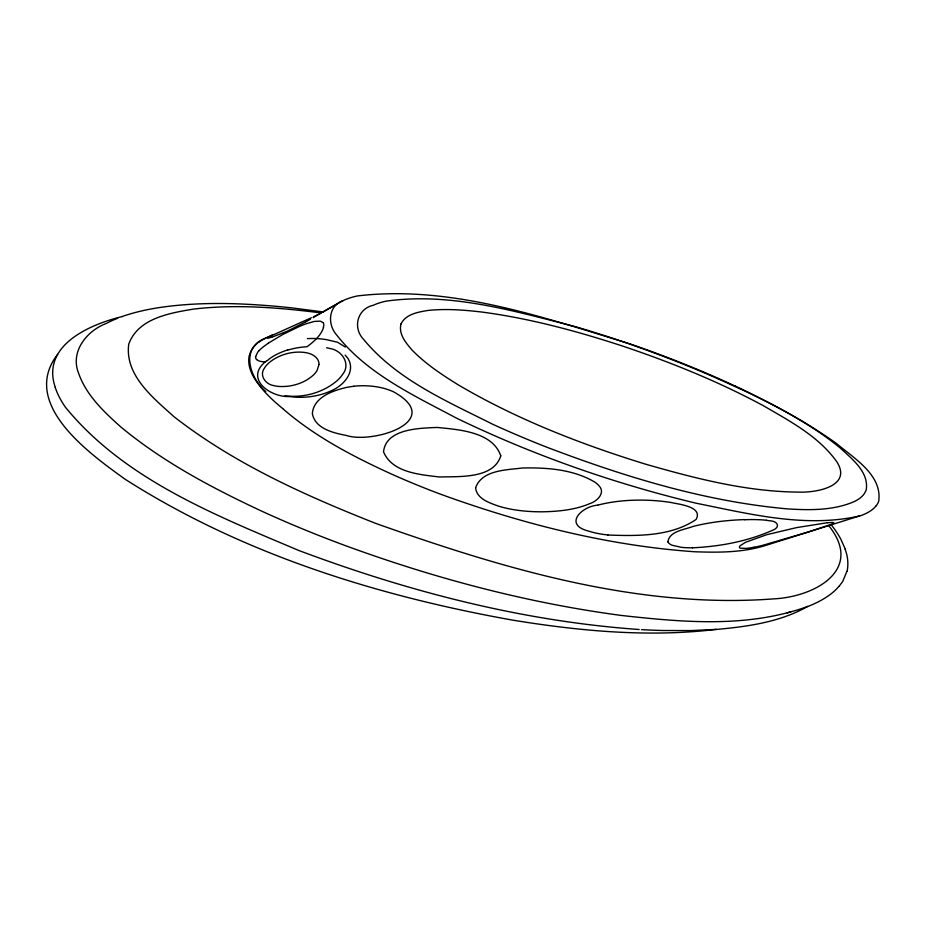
<?xml version="1.0" encoding="UTF-8"?>
<svg xmlns="http://www.w3.org/2000/svg" width="926" height="926" viewBox="0 0 926 926"><rect width="100%" height="100%" fill="white"/><g stroke="black" fill="none" stroke-linecap="round" stroke-linejoin="round"><path stroke-width="1.39" d="M255.576 356.765L257.613 352.366A72.251 29.157 1.6 0 1 258.655 351.128M249.187 355.897C246.478 369.879 256.525 382.623 265.23 392.404A400.703 161.703 1.6 0 0 282.673 408.516M846.896 571.307L842.996 580.845A160.892 64.924 1.6 0 1 841.896 582.593L838.991 586.413M323.591 327.353C320.952 335.652 313.845 341.601 307.143 346.694A42.804 17.27 1.6 0 0 292.257 348.894L287.847 350.016M122.07 316.599C89.753 324.47 40.918 345.479 55.271 387.357M337.11 303.716L337.122 303.693A10.753 4.341 1.6 0 1 336.497 304.249L322.711 312.247M833.713 523.005L833.157 522.519A3.484 1.401 1.6 0 0 832.196 522.449A22.398 9.04 1.6 0 0 827.416 522.762M875.984 506.047L876.471 505.422A76.43 30.847 1.6 0 0 878.705 501.302C882.501 474.876 853.691 458.104 836.259 443.322C804.682 420.855 770.305 402.59 735.325 386.073M57.609 354.369C19.388 403.979 90.111 453.937 124.894 479.089C241.767 553.783 376.836 595.823 512.657 620.131C579.12 630.942 647.147 637.424 714.316 629.634C746.31 626.775 779.426 622.515 807.796 606.38A128.112 51.694 1.6 0 1 794.682 610.743C738.335 627.365 678.422 621.797 620.929 615.396C526.026 602.733 432.998 577.859 343.222 544.835A1023.994 413.227 1.6 0 1 261.618 511.106C211.985 487.875 162.918 461.958 120.6 426.759C103.724 411.653 86.164 395.089 78.571 373.143C69.936 351.66 86.801 330.756 106.351 323.429A128.124 51.706 1.6 0 1 117.59 318.278M266.943 360.584C243.214 378.016 269.998 397.682 289.965 396.548M259.373 341.833L260.31 341.185M268.17 337.168L311.437 317.722M268.378 343.118L282.673 334.552L299.26 326.519A119.419 48.187 1.6 0 1 306.39 323.695L314.308 321.449L319.748 321.137A3.808 1.539 1.6 0 1 320.79 321.345L322.827 322.514M260.38 341.138L260.53 341.034A68.906 27.803 1.6 0 1 265.843 338.048L272.256 334.946M323.024 311.749L343.071 300.637A52.516 21.194 1.6 0 1 357.413 295.938C450.048 284.907 542.15 316.947 629.564 343.754A892.745 360.26 1.6 0 1 735.232 386.107M317.687 314.967L322.804 311.888L293.114 308.045A347.25 140.139 1.6 0 0 278.309 306.518C238.723 302.941 198.592 301.691 159.156 307.606A131.469 53.048 1.6 0 0 122.024 316.576M317.549 315.048L313.104 317.676M310.43 319.215L307.467 320.894M306.714 321.31L305.58 321.935M305.186 322.155L287.176 331.219L271.966 337.168M343.071 300.637C328.29 305.638 327.156 324.366 336.624 334.946C367.078 373.861 413.864 395.437 456.495 418.147C532.971 455.094 613.591 483.43 696.167 503.223C749.25 513.884 805.03 528.156 859.05 516.083L763.915 545.981C741.506 552.672 717.719 552.59 694.569 551.746C607.097 545.622 521.095 523.595 438.936 493.604A725.556 292.79 1.6 0 1 390.679 473.695C352.401 456.159 314.504 436.366 282.627 408.528M265.843 338.048C239.822 347.667 249.569 377.588 265.75 391.571M320.315 313.451L319.227 313.995M317.132 315.025L313.451 316.773M830.865 524.486L808.676 531.848M790.897 611.773L787.227 612.873M807.715 532.149L762.793 545.31A120.253 48.522 1.6 0 1 755.697 546.93L754.053 547.243M597.733 505.156C581.574 506.302 563.297 524.706 588.357 531.026A46.369 18.717 1.6 0 0 607.896 534.95M827.381 522.727L796.568 527.612L766.809 534.672L745.499 542.323L740.163 545.703L739.353 547.023L739.828 547.914A2.558 1.03 1.6 0 0 740.441 548.204L746.344 548.4A40.79 16.46 1.6 0 0 754.007 547.22M337.076 303.624L337.018 303.624A3.299 1.331 1.6 0 0 336.543 303.809M716.516 629.367L690.946 630.583L663.143 630.513A275.265 111.085 1.6 0 1 648.582 629.993L641.463 629.622M744.585 519.613C727.234 520.18 709.86 522.171 693.018 526.443C684.569 529.753 669.047 531.154 667.935 541.976M692.405 547.81C719.433 546.56 746.807 541.56 771.682 530.656C781.243 527.426 777.817 520.817 769.24 520.748A26.055 10.51 1.6 0 0 767.793 520.528L766.45 520.343M639.16 629.495C522.438 621.277 408.03 591.471 298.751 550.461C215.237 515.099 124.454 479.436 65.48 407.301A341.185 137.685 1.6 0 1 55.19 387.357M607.873 535.008C637.238 536.131 670.91 536.605 696.144 519.417C703.147 506.568 678.966 504.357 670.899 502.471A82.402 33.255 1.6 0 0 658.293 500.92A81.708 32.977 1.6 0 0 619.274 501.232A81.013 32.688 1.6 0 0 597.837 505.133M321.102 312.93C278.819 307.501 235.875 304.087 193.384 309.11C169.585 313.115 138.055 318.289 128.737 344.183C124.582 375.319 153.311 397.937 173.822 416.561C234.255 463.741 304.978 495.445 375.863 523.456C502.864 568.448 637.563 609.123 773.8 598.867C814.452 596.888 864.444 570.034 828.701 525.621M284.965 395.784C303.462 398.099 323.22 392.705 337.377 380.436A110.31 44.517 1.6 0 0 342.423 374.636C351.348 364.126 341.81 350.19 329.945 348.523A21.969 8.866 1.6 0 0 326.565 347.771M605.419 335.918L587.802 330.339A675.448 272.568 1.6 0 0 574.213 326.357C513.224 310.789 449.585 292.165 386.096 301.158A47.122 19.018 1.6 0 0 373.271 305.291C357.251 308.728 352.436 327.989 363.64 339.425C396.849 379.718 446.899 401.236 492.505 424.154A904.899 365.168 1.6 0 0 547.254 447.374C624.668 476.786 704.964 501.568 787.806 508.918C809.625 510.249 832.474 510.585 853.043 502.089C858.217 499.878 863.414 496.498 865.694 491.139A77.46 31.264 1.6 0 0 866.308 489.368C868.773 471.658 851.781 458.798 840.287 448.057C810.447 423.564 775.826 405.808 741.159 389.256M267.568 337.955L267.545 337.759A7.42 2.998 1.6 0 1 268.193 337.168M256.641 359.543L258.111 360.55A7.663 3.091 1.6 0 0 261.12 361.487L262.162 361.649A11.17 4.503 1.6 0 0 265.496 361.834M345.352 347.042L337.539 342.238L326.785 339.715A34.065 13.751 1.6 0 0 312.872 338.488A36.612 14.77 1.6 0 0 307.363 338.638M345.12 355.098L347.597 357.957A69.01 27.849 1.6 0 1 348.57 359.508C355.561 372.692 342.759 386.142 331.103 390.818A60.919 24.585 1.6 0 1 324.366 393.492A52.111 21.032 1.6 0 1 320.257 394.719A45.478 18.358 1.6 0 1 313.868 396.12A38.73 15.626 1.6 0 1 307.316 396.988A31.681 12.779 1.6 0 1 296.621 397.231A27.363 11.043 1.6 0 1 290.07 396.571M831.27 524.81L833.782 528.133A374.798 151.251 1.6 0 1 840.658 538.805L845.322 549.257M323.255 322.676A31.345 12.651 1.6 0 1 323.29 327.318M833.851 523.04A14.561 5.88 1.6 0 1 831.073 524.324M744.643 519.764A63.084 25.453 1.6 0 1 766.497 520.227M271.712 337.076A11.552 4.665 1.6 0 1 268.042 338.117M267.301 360.654A76.291 30.79 1.6 0 1 287.673 349.935M605.465 335.895A941.372 379.88 1.6 0 1 740.927 389.325M875.846 506.082A56.255 22.699 1.6 0 1 859.235 516.176M838.863 586.389A133.969 54.067 1.6 0 1 807.981 606.449M845.125 549.268A235.852 95.17 1.6 0 1 847.093 571.319M249.418 355.908A93.549 37.746 1.6 0 1 259.025 341.752M353.825 386.223A36.172 14.596 1.6 0 1 383.306 388.202A43.418 17.525 1.6 0 1 389.487 390.159A49.448 19.955 1.6 0 1 393.388 391.733C446.182 420.936 372.831 444.353 346.058 435.382C333.337 432.951 315.187 428.703 312.351 413.702C313.463 397.335 332.608 390.679 346.208 387.508A42.515 17.154 1.6 0 1 353.882 386.292M258.528 351.104A133.969 54.067 1.6 0 1 268.482 343.152M256.56 359.554A16.969 6.841 1.6 0 1 255.669 356.765M667.959 541.976A14.77 5.961 1.6 0 0 672.033 545.217L681.374 547.335A36.438 14.7 1.6 0 0 692.405 547.787M500.769 455.824C493.651 479.089 458.914 476.334 439.491 476.994C420.068 474.598 392.184 472.7 383.538 451.853C385.922 428.611 419.501 428.206 437.141 427.453C458.636 429.571 492.644 431.759 500.769 455.824M475.594 487.747C476.624 498.894 489.75 502.992 498.709 506.198C513.027 510.515 528.086 511.893 542.983 511.8C558.899 511.43 575.22 509.844 590.012 503.547C596.981 501.36 605.917 492.829 598.983 485.756A49.136 19.828 1.6 0 0 594.897 482.157C573.344 469.32 547.069 467.48 522.519 467.989C506.661 470.026 481.995 469.876 475.594 487.747M319.007 364.45L317.051 370.55A77.877 31.426 1.6 0 1 313.567 374.88C304.295 383.399 291.192 387.265 278.738 386.431A14.885 6.007 1.6 0 1 273.853 385.621C265.947 384.579 258.944 375.713 264.361 368.247A77.761 31.38 1.6 0 1 268.887 362.876C278.865 354.473 292.662 350.699 305.557 352.586A15.14 6.112 1.6 0 1 308.543 353.269C313.694 354.6 319.227 358.582 319.007 364.45M401.027 323.845C398.284 334.112 406.028 343.106 412.29 350.294C425.902 364.196 442.246 374.961 458.717 385.135C517.159 419.432 580.729 444.167 645.341 464.1C695.391 478.464 746.68 491.799 799.08 492.1C815.644 492.794 852.452 486.625 836.954 461.981C818.746 436.285 789.809 421.122 763.198 405.611C717.523 381.049 669.243 361.591 620.073 345.236C574.953 330.594 528.885 318.255 481.786 312.039C463.787 309.932 445.568 308.508 427.499 310.511C417.823 312.166 405.889 314.122 401.027 323.845"/></g></svg>
